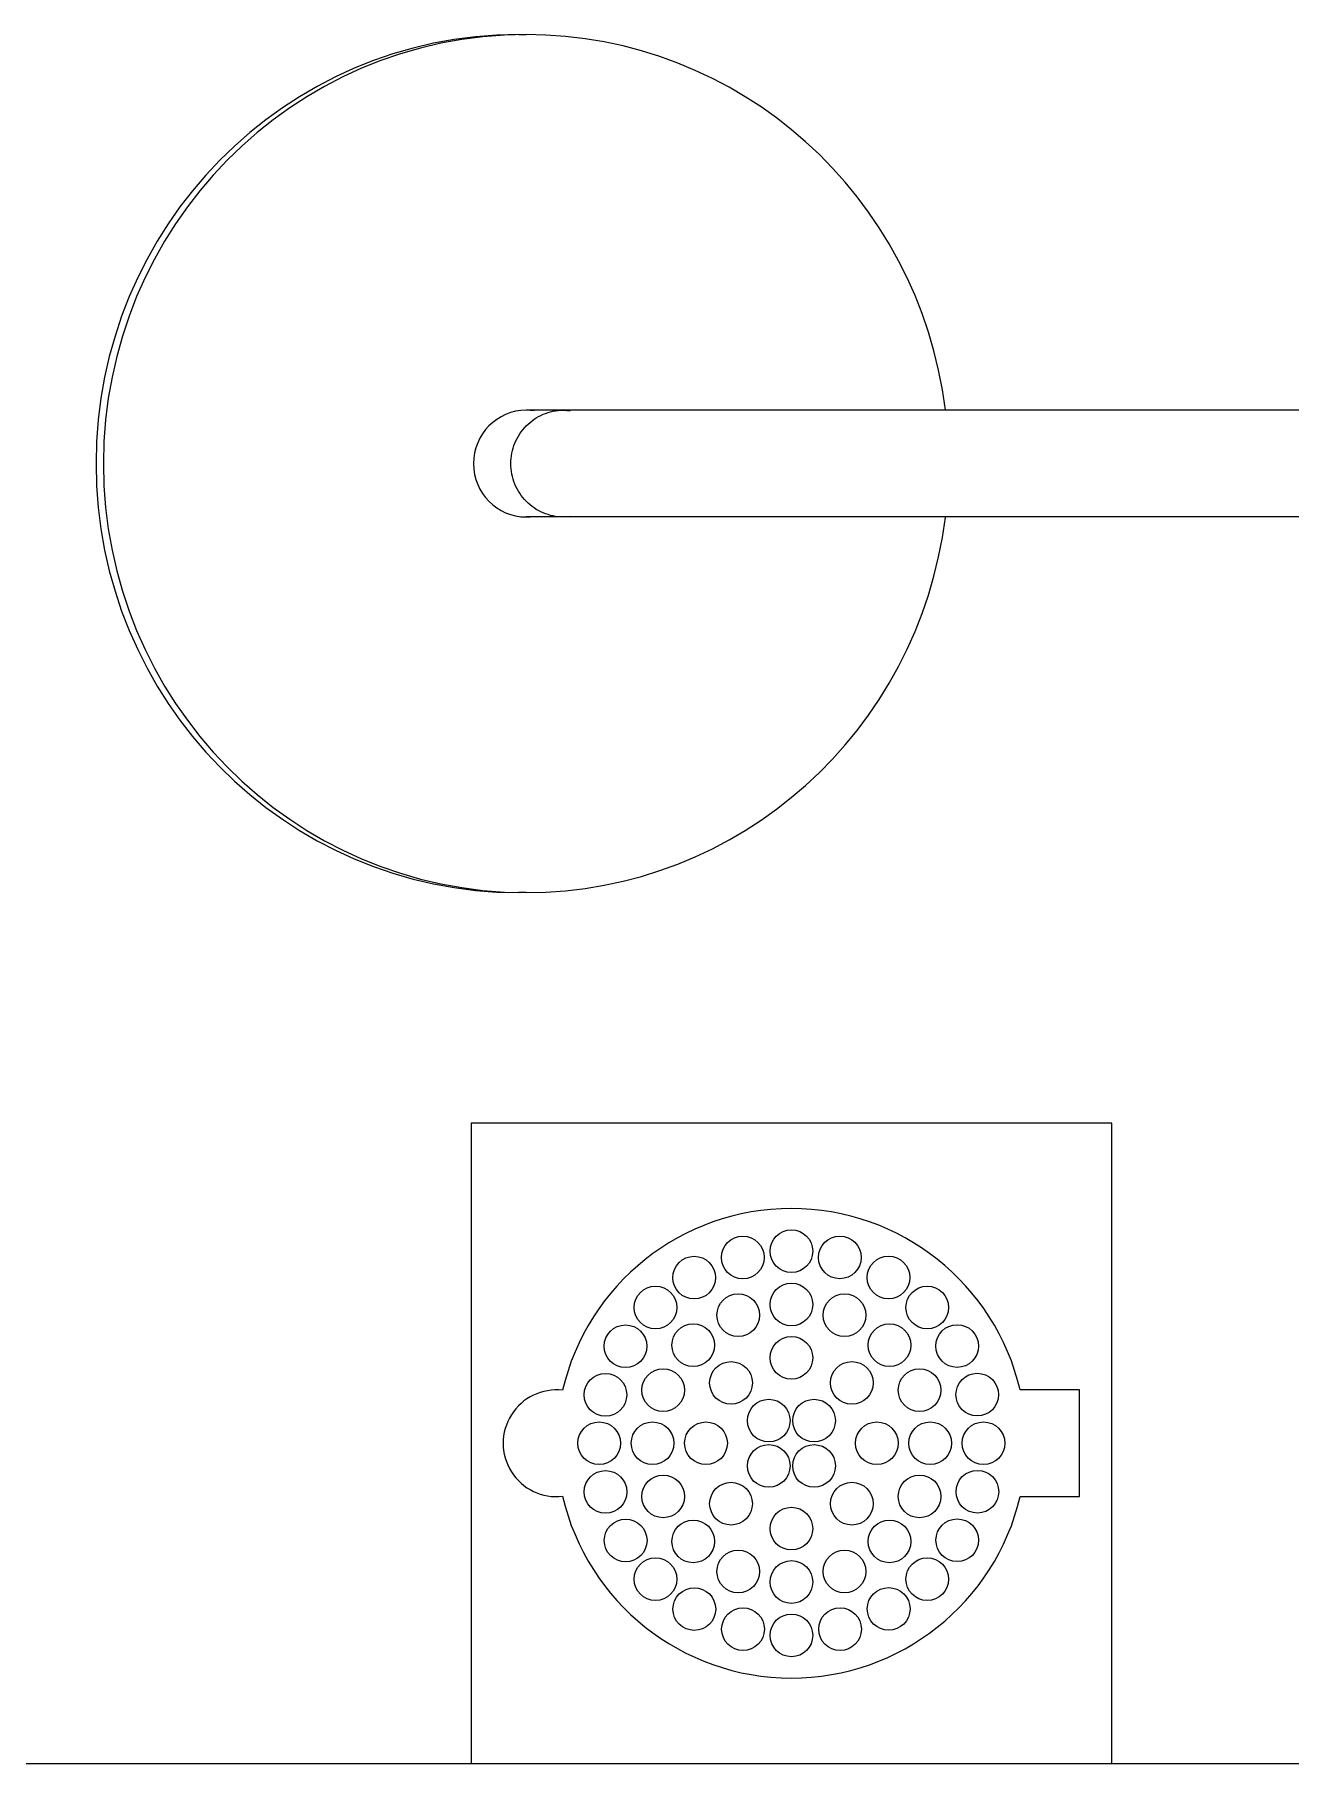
# Model space of a CAD drawing. Header units: millimetres. Extents: x -1834842 to 700335, y -490313101 to 518363.
# Drawn here: x -1237249.1 to -1236955, y 221169.4 to 221574.4 of the extents above; entities that cross this region are included whole.
import ezdxf

# ---------------------------------------------------------------- set-up
doc = ezdxf.new("R2010")
doc.units = ezdxf.units.MM
doc.header["$LTSCALE"] = 0.5
doc.linetypes.add('IDA - Grid Line', pattern=[3500, 2000, -500, 500, -500])
doc.layers.add('0-1', color=8, linetype='Continuous', lineweight=5)
doc.layers.add('A_--------_E-', color=7, linetype='Continuous', lineweight=9)
doc.layers.add('0-LOWER ROOF', color=7, linetype='Continuous')
doc.layers.add('M-_SANIFIXR_E', color=6, linetype='Continuous', lineweight=9, true_color=0xff00ff)
doc.layers.add('S-_ANOTGRID_E-1', color=9, linetype='IDA - Grid Line', lineweight=9, true_color=0x808080)

# ---------------------------------------------------------------- blocks, each defined once
blk = doc.blocks.new('1599_DB_A_BLK3_1STGD_R21_rvt-2-BLK 2 LOWER ROOF PLAN')
at = {"layer": 'A_--------_E-', "color": 8}
for p, q in [((-163375.23, -129547.37), (-163373.49, -129547.37)), ((-163364.81, -129635.37), (-163373.49, -129635.37)), ((-163364.28, -129635.37), (-163364.81, -129635.37)), ((-163363.67, -129635.37), (-163364.28, -129635.37)), ((-163362.98, -129635.37), (-163363.67, -129635.37)), ((-163362.21, -129635.37), (-163362.98, -129635.37)), ((-163361.37, -129635.37), (-163362.21, -129635.37)), ((-163360.46, -129635.37), (-163361.37, -129635.37)), ((-163359.48, -129635.37), (-163360.46, -129635.37)), ((-163358.42, -129635.37), (-163359.48, -129635.37)), ((-163357.3, -129635.37), (-163358.42, -129635.37)), ((-163356.1, -129635.37), (-163357.3, -129635.37)), ((-163354.85, -129635.37), (-163356.1, -129635.37)), ((-163353.53, -129635.37), (-163354.85, -129635.37)), ((-163352.15, -129635.37), (-163353.53, -129635.37)), ((-163350.71, -129635.37), (-163352.15, -129635.37)), ((-163349.21, -129635.37), (-163350.71, -129635.37)), ((-163347.66, -129635.37), (-163349.21, -129635.37)), ((-163346.06, -129635.37), (-163347.66, -129635.37)), ((-163344.41, -129635.37), (-163346.06, -129635.37)), ((-163342.71, -129635.37), (-163344.41, -129635.37)), ((-163340.97, -129635.37), (-163342.71, -129635.37)), ((-163339.19, -129635.37), (-163340.97, -129635.37)), ((-163337.37, -129635.37), (-163339.19, -129635.37)), ((-163335.51, -129635.37), (-163337.37, -129635.37)), ((-163333.62, -129635.37), (-163335.51, -129635.37)), ((-163331.71, -129635.37), (-163333.62, -129635.37)), ((-163329.76, -129635.37), (-163331.71, -129635.37)), ((-163327.8, -129635.37), (-163329.76, -129635.37)), ((-163325.81, -129635.37), (-163327.8, -129635.37)), ((-163323.81, -129635.37), (-163325.81, -129635.37)), ((-163321.79, -129635.37), (-163323.81, -129635.37)), ((-163319.77, -129635.37), (-163321.79, -129635.37)), ((-163317.73, -129635.37), (-163319.77, -129635.37)), ((-163315.69, -129635.37), (-163317.73, -129635.37)), ((-163315.37, -129635.37), (-163315.69, -129635.37)), ((-163119.37, -129635.37), (-163315.37, -129635.37)), ((-163364.81, -129660.37), (-163373.49, -129660.37)), ((-163364.73, -129660.37), (-163364.81, -129660.37)), ((-163364.19, -129660.37), (-163364.73, -129660.37)), ((-163363.56, -129660.37), (-163364.19, -129660.37)), ((-163362.86, -129660.37), (-163363.56, -129660.37)), ((-163362.09, -129660.37), (-163362.86, -129660.37)), ((-163361.23, -129660.37), (-163362.09, -129660.37)), ((-163360.31, -129660.37), (-163361.23, -129660.37)), ((-163359.31, -129660.37), (-163360.31, -129660.37)), ((-163358.25, -129660.37), (-163359.31, -129660.37)), ((-163357.11, -129660.37), (-163358.25, -129660.37)), ((-163355.91, -129660.37), (-163357.11, -129660.37)), ((-163354.64, -129660.37), (-163355.91, -129660.37)), ((-163353.31, -129660.37), (-163354.64, -129660.37)), ((-163351.92, -129660.37), (-163353.31, -129660.37)), ((-163350.47, -129660.37), (-163351.92, -129660.37)), ((-163348.97, -129660.37), (-163350.47, -129660.37)), ((-163347.41, -129660.37), (-163348.97, -129660.37)), ((-163345.8, -129660.37), (-163347.41, -129660.37)), ((-163344.14, -129660.37), (-163345.8, -129660.37)), ((-163342.44, -129660.37), (-163344.14, -129660.37)), ((-163340.69, -129660.37), (-163342.44, -129660.37)), ((-163338.9, -129660.37), (-163340.69, -129660.37)), ((-163337.07, -129660.37), (-163338.9, -129660.37)), ((-163335.21, -129660.37), (-163337.07, -129660.37)), ((-163333.32, -129660.37), (-163335.21, -129660.37)), ((-163331.4, -129660.37), (-163333.32, -129660.37)), ((-163329.45, -129660.37), (-163331.4, -129660.37)), ((-163327.48, -129660.37), (-163329.45, -129660.37)), ((-163325.49, -129660.37), (-163327.48, -129660.37)), ((-163323.49, -129660.37), (-163325.49, -129660.37)), ((-163321.47, -129660.37), (-163323.49, -129660.37)), ((-163319.44, -129660.37), (-163321.47, -129660.37)), ((-163317.41, -129660.37), (-163319.44, -129660.37)), ((-163315.37, -129660.37), (-163317.41, -129660.37)), ((-163119.37, -129660.37), (-163315.37, -129660.37)), ((-163373.49, -129748.37), (-163375.23, -129748.37))]:
    blk.add_line(p, q, dxfattribs=at)
for centre, major_axis, start_param, end_param in [((-163375.23, -129647.87), (0, -100.5), 3.141593, 6.283185), ((-163373.49, -129647.87), (0, -100.5), 3.141593, 6.283185), ((-163373.49, -129647.87), (0, -100.5), 1.696607, 3.141593), ((-163373.49, -129647.87), (0, -12.5), 3.141593, 6.283185), ((-163373.49, -129647.87), (0, -12.5), 2.990605, 3.141593), ((-163373.49, -129647.87), (0, -12.5), 0, 0.150987), ((-163373.49, -129647.87), (0, -100.5), 0, 1.444986)]:
    blk.add_ellipse(centre, major_axis=major_axis, ratio=0.984808, start_param=start_param, end_param=end_param, dxfattribs=at)
for points in [[(-163364.81, -129660.37), (-163366.41, -129660.37), (-163369.61, -129659.72), (-163373.69, -129656.94), (-163376.41, -129652.78), (-163377.37, -129647.87), (-163376.41, -129642.96), (-163373.69, -129638.81), (-163369.61, -129636.02), (-163366.41, -129635.37), (-163364.81, -129635.37)], [(-163364.81, -129635.37), (-163364.25, -129635.37), (-163363.69, -129635.41), (-163363.14, -129635.49)], [(-163363.14, -129660.26), (-163363.69, -129660.33), (-163364.25, -129660.37), (-163364.81, -129660.37)]]:
    blk.add_open_spline(points, degree=3, dxfattribs=at)
at = {"layer": 'M-_SANIFIXR_E', "color": 8}
for p, q in [((-163236.37, -129802.37), (-163386.37, -129802.37)), ((-163386.37, -129802.37), (-163386.37, -129952.37)), ((-163236.37, -129952.37), (-163236.37, -129802.37)), ((-163243.87, -129864.87), (-163257.81, -129864.87)), ((-163243.87, -129889.87), (-163243.87, -129864.87)), ((-163257.81, -129889.87), (-163243.87, -129889.87)), ((-163386.37, -129952.37), (-163236.37, -129952.37))]:
    blk.add_line(p, q, dxfattribs=at)
for centre in [(-163322.76, -129833.84), (-163311.37, -129832.37), (-163300.04, -129833.82), (-163334.15, -129838.57), (-163288.64, -129838.53), (-163343.19, -129845.55), (-163323.81, -129847.35), (-163311.37, -129844.87), (-163298.93, -129847.35), (-163279.55, -129845.55), (-163350.21, -129854.65), (-163334.35, -129854.39), (-163288.39, -129854.39), (-163272.56, -129854.59), (-163311.37, -129857.37), (-163325.51, -129863.23), (-163297.23, -129863.23), (-163354.92, -129866.04), (-163341.4, -129864.94), (-163281.35, -129864.94), (-163267.84, -129865.98), (-163316.68, -129872.07), (-163306.07, -129872.07), (-163356.37, -129877.37), (-163343.87, -129877.37), (-163331.37, -129877.37), (-163291.37, -129877.37), (-163278.87, -129877.37), (-163266.37, -129877.37), (-163316.68, -129882.68), (-163306.07, -129882.68), (-163354.91, -129888.77), (-163341.4, -129889.81), (-163325.51, -129891.52), (-163297.23, -129891.52), (-163281.35, -129889.81), (-163267.82, -129888.71), (-163350.18, -129900.15), (-163334.35, -129900.35), (-163311.37, -129897.37), (-163288.39, -129900.35), (-163272.53, -129900.1), (-163323.81, -129907.4), (-163298.93, -129907.4), (-163343.19, -129909.19), (-163311.37, -129909.87), (-163279.55, -129909.19), (-163334.1, -129916.21), (-163288.59, -129916.18), (-163322.7, -129920.92), (-163311.37, -129922.37), (-163299.98, -129920.91)]:
    blk.add_circle(centre, 5, dxfattribs=at)
for centre, radius, start, end in [((-163311.37, -129877.37), 55, 13.1366, 166.95), ((-163366.37, -129877.37), 12.5, 83.475, 276.525), ((-163311.37, -129877.37), 55, 193.05, 346.8634)]:
    blk.add_arc(centre, radius, start, end, dxfattribs=at)
blk = doc.blocks.new('BLK2-LOWER ROOF')
at = {"layer": 'S-_ANOTGRID_E-1'}
blk.add_line((-85261.99, -129952.37), (-54403.54, -129952.37), dxfattribs=at)
at = {"layer": '0-1'}
blk.add_blockref('1599_DB_A_BLK3_1STGD_R21_rvt-2-BLK 2 LOWER ROOF PLAN', (89296.59, 0), dxfattribs=at)

msp = doc.modelspace()

# ---------------------------------------------------------------- block references
at = {"layer": '0-LOWER ROOF', "color": 6}
msp.add_blockref('BLK2-LOWER ROOF', (-1163057.11, 351121.73), dxfattribs=at)

doc.saveas('drawing.dxf')
